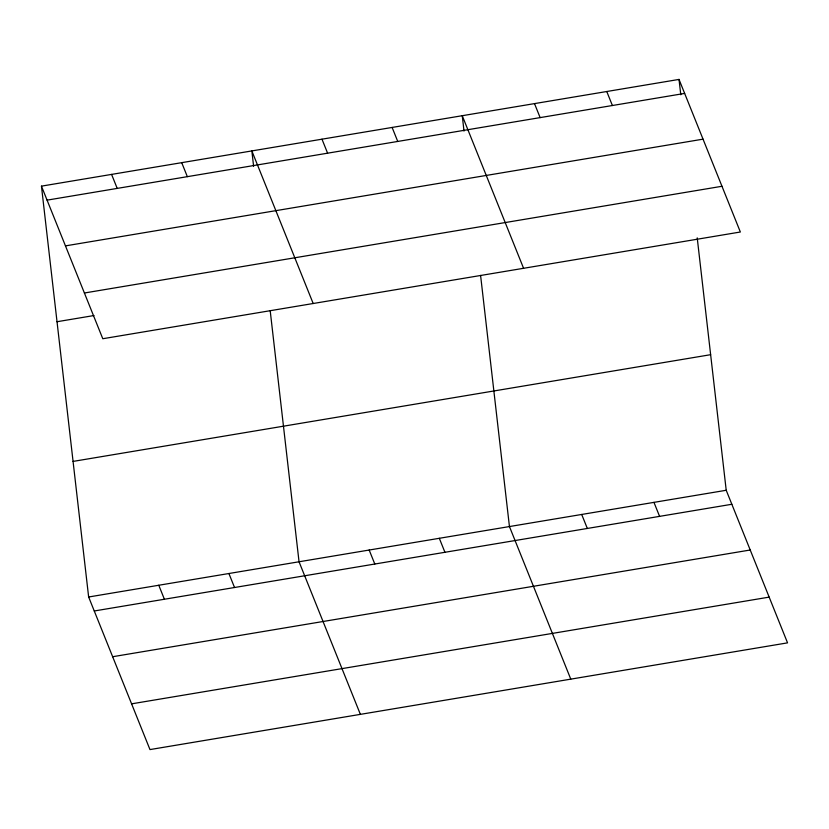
<?xml version="1.0" encoding="UTF-8"?>
<svg xmlns="http://www.w3.org/2000/svg" width="829" height="829" viewBox="0 0 829 829"><rect width="100%" height="100%" fill="white"/><g stroke="black" fill="none" stroke-linecap="round" stroke-linejoin="round"><path stroke-width="1.24" d="M41.45 186.142L679.024 79.418L740.359 232.006L102.786 338.729L41.45 186.142L88.641 596.994L149.976 749.582L787.55 642.858L726.214 490.271L697.22 237.861M47.077 200.141L684.65 93.418M65.46 245.881L703.033 139.158M84.403 293L721.976 186.276M57.025 321.725L93.998 315.538M73.066 461.411L710.64 354.688M88.641 596.994L726.214 490.271M94.268 610.983L731.841 504.27M112.651 656.723L750.224 550M131.593 703.842L769.167 597.118M606.766 91.522L612.393 105.521M534.508 103.615L540.135 117.614M653.957 502.364L659.583 516.363M523.586 268.295L462.25 115.708L464.012 131.055M581.699 514.457L587.326 528.456M392.117 127.448L397.744 141.448M570.777 679.138L509.441 526.55L480.592 275.415M321.984 139.189L327.61 153.189M439.308 538.29L444.935 552.29M313.186 303.518L251.85 150.93L253.612 166.277M369.174 550.031L374.801 564.031M181.717 162.671L187.344 176.66M360.377 714.36L299.041 561.772L270.192 310.637M111.583 174.401L117.21 188.401M228.908 573.513L234.534 587.512M158.774 585.253L164.401 599.253M679.024 79.418L680.785 94.775"/></g></svg>
